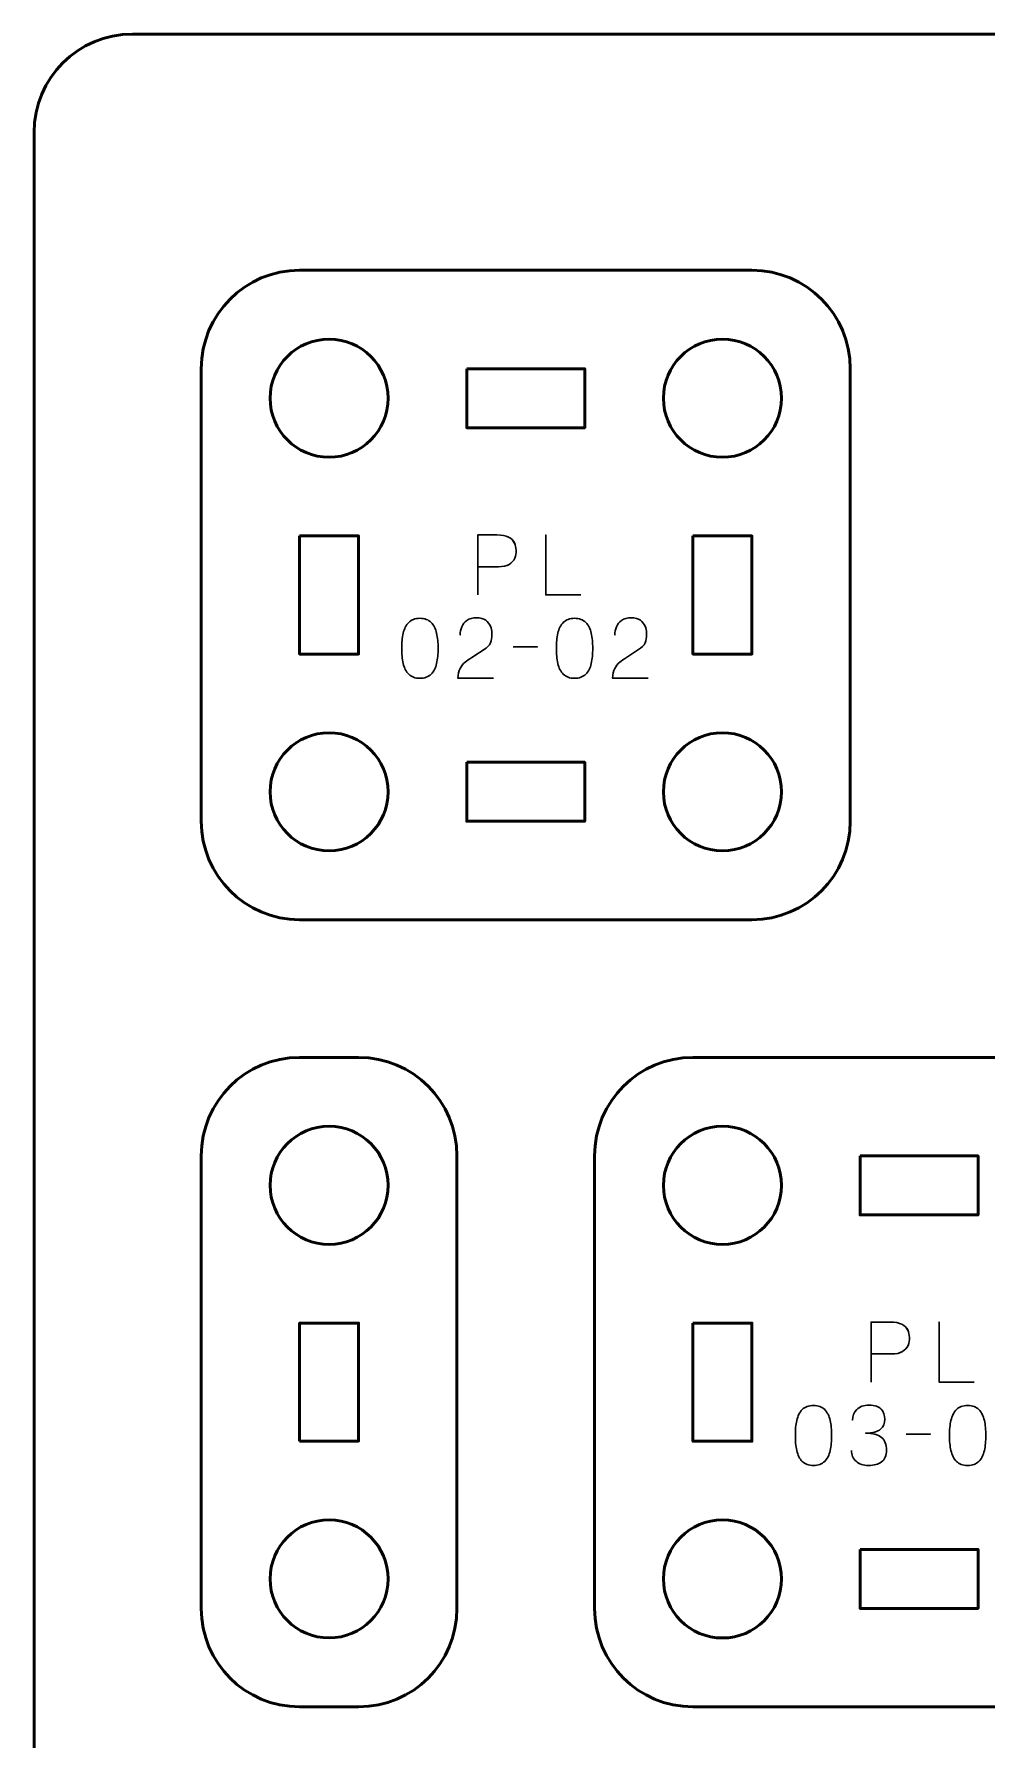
# Model space of a CAD drawing. Header units: centimetres. Extents: x -21 to 0, y -29.7 to 0.
# Drawn here: x -21 to -16.16, y -8.67 to 0 of the extents above; entities that cross this region are included whole.
import ezdxf

# ---------------------------------------------------------------- set-up
doc = ezdxf.new("R2010")
doc.units = ezdxf.units.CM
doc.header["$MEASUREMENT"] = 0
doc.layers.add('Layer 1', color=7, linetype='Continuous')

msp = doc.modelspace()

# ---------------------------------------------------------------- linework, layer by layer
at = {"layer": 'Layer 1', "color": 22, "lineweight": 53}
msp.add_open_spline([(-21.00003, -29.19996), (-21.00003, -29.19996), (-21.00003, -0.49992), (-21.00003, -0.49992), (-21.00003, -0.49992), (-21.00003, -0.22295), (-20.77694, 0.00004), (-20.49994, 0.00004), (-20.49994, 0.00004), (-20.49994, 0.00004), (-0.50008, 0.00004), (-0.50008, 0.00004), (-0.50008, 0.00004), (-0.22294, 0.00004), (0.00002, -0.22295), (0.00002, -0.49992), (0.00002, -0.49992), (0.00002, -0.49992), (0.00002, -29.19996), (0.00002, -29.19996), (0.00002, -29.19996), (0.00002, -29.47696), (-0.22294, -29.70005), (-0.50008, -29.70005), (-0.50008, -29.70005), (-0.50008, -29.70005), (-20.49994, -29.70005), (-20.49994, -29.70005), (-20.49994, -29.70005), (-20.77694, -29.70005), (-21.00003, -29.47696), (-21.00003, -29.19996)], degree=3, knots=[0, 0, 0, 0, 0.125, 0.125, 0.125, 0.125, 0.25, 0.25, 0.25, 0.25, 0.375, 0.375, 0.375, 0.375, 0.5, 0.5, 0.5, 0.5, 0.625, 0.625, 0.625, 0.625, 0.75, 0.75, 0.75, 0.75, 0.875, 0.875, 0.875, 0.875, 1, 1, 1, 1], dxfattribs=at)
at = {"layer": 'Layer 1', "color": 114, "lineweight": 53}
for points in [[(-19.64989, -1.20001), (-19.64989, -1.20001), (-17.34997, -1.20001), (-17.34997, -1.20001), (-17.34997, -1.20001), (-17.07296, -1.20001), (-16.85001, -1.42311), (-16.85001, -1.70011), (-16.85001, -1.70011), (-16.85001, -1.70011), (-16.85001, -4.00003), (-16.85001, -4.00003), (-16.85001, -4.00003), (-16.85001, -4.27704), (-17.07296, -4.49999), (-17.34997, -4.49999), (-17.34997, -4.49999), (-17.34997, -4.49999), (-19.64989, -4.49999), (-19.64989, -4.49999), (-19.64989, -4.49999), (-19.92689, -4.49999), (-20.14999, -4.27704), (-20.14999, -4.00003), (-20.14999, -4.00003), (-20.14999, -4.00003), (-20.14999, -1.70011), (-20.14999, -1.70011), (-20.14999, -1.70011), (-20.14999, -1.42311), (-19.92689, -1.20001), (-19.64989, -1.20001)], [(-20.15001, -7.99989), (-20.15001, -7.99989), (-20.15001, -5.69997), (-20.15001, -5.69997), (-20.15001, -5.69997), (-20.15001, -5.42296), (-19.92692, -5.20001), (-19.64992, -5.20001), (-19.64992, -5.20001), (-19.64992, -5.20001), (-19.34991, -5.20001), (-19.34991, -5.20001), (-19.34991, -5.20001), (-19.07295, -5.20001), (-18.84999, -5.42296), (-18.84999, -5.69997), (-18.84999, -5.69997), (-18.84999, -5.69997), (-18.84999, -7.99989), (-18.84999, -7.99989), (-18.84999, -7.99989), (-18.84999, -8.27689), (-19.07295, -8.49999), (-19.34991, -8.49999), (-19.34991, -8.49999), (-19.34991, -8.49999), (-19.64992, -8.49999), (-19.64992, -8.49999), (-19.64992, -8.49999), (-19.92692, -8.49999), (-20.15001, -8.27689), (-20.15001, -7.99989)], [(-17.64993, -5.20001), (-17.64993, -5.20001), (-13.35007, -5.20001), (-13.35007, -5.20001), (-13.35007, -5.20001), (-13.07294, -5.20001), (-12.84998, -5.42311), (-12.84998, -5.70011), (-12.84998, -5.70011), (-12.84998, -5.70011), (-12.84998, -8.00003), (-12.84998, -8.00003), (-12.84998, -8.00003), (-12.84998, -8.27704), (-13.07294, -8.49999), (-13.35007, -8.49999), (-13.35007, -8.49999), (-13.35007, -8.49999), (-17.64993, -8.49999), (-17.64993, -8.49999), (-17.64993, -8.49999), (-17.92693, -8.49999), (-18.15002, -8.27704), (-18.15002, -8.00003), (-18.15002, -8.00003), (-18.15002, -8.00003), (-18.15002, -5.70011), (-18.15002, -5.70011), (-18.15002, -5.70011), (-18.15002, -5.42311), (-17.92693, -5.20001), (-17.64993, -5.20001)]]:
    msp.add_open_spline(points, degree=3, knots=[0, 0, 0, 0, 0.125, 0.125, 0.125, 0.125, 0.25, 0.25, 0.25, 0.25, 0.375, 0.375, 0.375, 0.375, 0.5, 0.5, 0.5, 0.5, 0.625, 0.625, 0.625, 0.625, 0.75, 0.75, 0.75, 0.75, 0.875, 0.875, 0.875, 0.875, 1, 1, 1, 1], dxfattribs=at)
at = {"layer": 'Layer 1', "lineweight": 53}
for points in [[(-19.19996, -1.85004), (-19.19996, -2.01581), (-19.33419, -2.15004), (-19.49996, -2.15004), (-19.49996, -2.15004), (-19.66562, -2.15004), (-19.79996, -2.01581), (-19.79996, -1.85004), (-19.79996, -1.85004), (-19.79996, -1.68438), (-19.66562, -1.55004), (-19.49996, -1.55004), (-19.49996, -1.55004), (-19.33419, -1.55004), (-19.19996, -1.68438), (-19.19996, -1.85004)], [(-17.19989, -1.85004), (-17.19989, -2.01581), (-17.33427, -2.15004), (-17.4999, -2.15004), (-17.4999, -2.15004), (-17.66567, -2.15004), (-17.7999, -2.01581), (-17.7999, -1.85004), (-17.7999, -1.85004), (-17.7999, -1.68438), (-17.66567, -1.55004), (-17.4999, -1.55004), (-17.4999, -1.55004), (-17.33427, -1.55004), (-17.19989, -1.68438), (-17.19989, -1.85004)], [(-18.79994, -1.70011), (-18.79994, -1.70011), (-18.19995, -1.70011), (-18.19995, -1.70011), (-18.19995, -1.70011), (-18.19995, -1.70011), (-18.19995, -2.00011), (-18.19995, -2.00011), (-18.19995, -2.00011), (-18.19995, -2.00011), (-18.79994, -2.00011), (-18.79994, -2.00011), (-18.79994, -2.00011), (-18.79994, -2.00011), (-18.79994, -1.70011), (-18.79994, -1.70011)], [(-19.64989, -2.55006), (-19.64989, -2.55006), (-19.34989, -2.55006), (-19.34989, -2.55006), (-19.34989, -2.55006), (-19.34989, -2.55006), (-19.34989, -3.15005), (-19.34989, -3.15005), (-19.34989, -3.15005), (-19.34989, -3.15005), (-19.64989, -3.15005), (-19.64989, -3.15005), (-19.64989, -3.15005), (-19.64989, -3.15005), (-19.64989, -2.55006), (-19.64989, -2.55006)], [(-17.64997, -2.55006), (-17.64997, -2.55006), (-17.34997, -2.55006), (-17.34997, -2.55006), (-17.34997, -2.55006), (-17.34997, -2.55006), (-17.34997, -3.15005), (-17.34997, -3.15005), (-17.34997, -3.15005), (-17.34997, -3.15005), (-17.64997, -3.15005), (-17.64997, -3.15005), (-17.64997, -3.15005), (-17.64997, -3.15005), (-17.64997, -2.55006), (-17.64997, -2.55006)], [(-19.19996, -3.8501), (-19.19996, -4.01573), (-19.33419, -4.15011), (-19.49996, -4.15011), (-19.49996, -4.15011), (-19.66562, -4.15011), (-19.79996, -4.01573), (-19.79996, -3.8501), (-19.79996, -3.8501), (-19.79996, -3.68433), (-19.66562, -3.5501), (-19.49996, -3.5501), (-19.49996, -3.5501), (-19.33419, -3.5501), (-19.19996, -3.68433), (-19.19996, -3.8501)], [(-17.19989, -3.8501), (-17.19989, -4.01573), (-17.33427, -4.15011), (-17.4999, -4.15011), (-17.4999, -4.15011), (-17.66567, -4.15011), (-17.7999, -4.01573), (-17.7999, -3.8501), (-17.7999, -3.8501), (-17.7999, -3.68433), (-17.66567, -3.5501), (-17.4999, -3.5501), (-17.4999, -3.5501), (-17.33427, -3.5501), (-17.19989, -3.68433), (-17.19989, -3.8501)], [(-18.79994, -3.70003), (-18.79994, -3.70003), (-18.19995, -3.70003), (-18.19995, -3.70003), (-18.19995, -3.70003), (-18.19995, -3.70003), (-18.19995, -4.00003), (-18.19995, -4.00003), (-18.19995, -4.00003), (-18.19995, -4.00003), (-18.79994, -4.00003), (-18.79994, -4.00003), (-18.79994, -4.00003), (-18.79994, -4.00003), (-18.79994, -3.70003), (-18.79994, -3.70003)], [(-19.49999, -5.54989), (-19.33421, -5.54989), (-19.19998, -5.68427), (-19.19998, -5.8499), (-19.19998, -5.8499), (-19.19998, -6.01567), (-19.33421, -6.1499), (-19.49999, -6.1499), (-19.49999, -6.1499), (-19.66565, -6.1499), (-19.79999, -6.01567), (-19.79999, -5.8499), (-19.79999, -5.8499), (-19.79999, -5.68427), (-19.66565, -5.54989), (-19.49999, -5.54989)], [(-17.19999, -5.85004), (-17.19999, -6.01581), (-17.33422, -6.15004), (-17.5, -6.15004), (-17.5, -6.15004), (-17.66566, -6.15004), (-17.8, -6.01581), (-17.8, -5.85004), (-17.8, -5.85004), (-17.8, -5.68438), (-17.66566, -5.55004), (-17.5, -5.55004), (-17.5, -5.55004), (-17.33422, -5.55004), (-17.19999, -5.68438), (-17.19999, -5.85004)], [(-16.79998, -5.70011), (-16.79998, -5.70011), (-16.19998, -5.70011), (-16.19998, -5.70011), (-16.19998, -5.70011), (-16.19998, -5.70011), (-16.19998, -6.00011), (-16.19998, -6.00011), (-16.19998, -6.00011), (-16.19998, -6.00011), (-16.79998, -6.00011), (-16.79998, -6.00011), (-16.79998, -6.00011), (-16.79998, -6.00011), (-16.79998, -5.70011), (-16.79998, -5.70011)], [(-19.64992, -7.14994), (-19.64992, -7.14994), (-19.64992, -6.54995), (-19.64992, -6.54995), (-19.64992, -6.54995), (-19.64992, -6.54995), (-19.34991, -6.54995), (-19.34991, -6.54995), (-19.34991, -6.54995), (-19.34991, -6.54995), (-19.34991, -7.14994), (-19.34991, -7.14994), (-19.34991, -7.14994), (-19.34991, -7.14994), (-19.64992, -7.14994), (-19.64992, -7.14994)], [(-17.64993, -6.55006), (-17.64993, -6.55006), (-17.34992, -6.55006), (-17.34992, -6.55006), (-17.34992, -6.55006), (-17.34992, -6.55006), (-17.34992, -7.15005), (-17.34992, -7.15005), (-17.34992, -7.15005), (-17.34992, -7.15005), (-17.64993, -7.15005), (-17.64993, -7.15005), (-17.64993, -7.15005), (-17.64993, -7.15005), (-17.64993, -6.55006), (-17.64993, -6.55006)], [(-19.49999, -7.54996), (-19.33421, -7.54996), (-19.19998, -7.68419), (-19.19998, -7.84996), (-19.19998, -7.84996), (-19.19998, -8.01562), (-19.33421, -8.14996), (-19.49999, -8.14996), (-19.49999, -8.14996), (-19.66565, -8.14996), (-19.79999, -8.01562), (-19.79999, -7.84996), (-19.79999, -7.84996), (-19.79999, -7.68419), (-19.66565, -7.54996), (-19.49999, -7.54996)], [(-17.19999, -7.8501), (-17.19999, -8.01573), (-17.33422, -8.15011), (-17.5, -8.15011), (-17.5, -8.15011), (-17.66566, -8.15011), (-17.8, -8.01573), (-17.8, -7.8501), (-17.8, -7.8501), (-17.8, -7.68433), (-17.66566, -7.5501), (-17.5, -7.5501), (-17.5, -7.5501), (-17.33422, -7.5501), (-17.19999, -7.68433), (-17.19999, -7.8501)], [(-16.79998, -7.70003), (-16.79998, -7.70003), (-16.19998, -7.70003), (-16.19998, -7.70003), (-16.19998, -7.70003), (-16.19998, -7.70003), (-16.19998, -8.00003), (-16.19998, -8.00003), (-16.19998, -8.00003), (-16.19998, -8.00003), (-16.79998, -8.00003), (-16.79998, -8.00003), (-16.79998, -8.00003), (-16.79998, -8.00003), (-16.79998, -7.70003), (-16.79998, -7.70003)]]:
    msp.add_open_spline(points, degree=3, knots=[0, 0, 0, 0, 0.25, 0.25, 0.25, 0.25, 0.5, 0.5, 0.5, 0.5, 0.75, 0.75, 0.75, 0.75, 1, 1, 1, 1], dxfattribs=at)
at = {"layer": 'Layer 1', "color": 40, "lineweight": 30}
for points, knots in [([(-18.74452, -2.85005), (-18.74452, -2.85005), (-18.74452, -2.54484), (-18.74452, -2.54484), (-18.74452, -2.54484), (-18.74452, -2.54484), (-18.64723, -2.54484), (-18.64723, -2.54484), (-18.64723, -2.54484), (-18.62161, -2.54512), (-18.60161, -2.54882), (-18.58743, -2.55598), (-18.58743, -2.55598), (-18.57353, -2.56329), (-18.56372, -2.57281), (-18.55808, -2.58466), (-18.55808, -2.58466), (-18.55258, -2.59652), (-18.54954, -2.60932), (-18.54898, -2.62312), (-18.54898, -2.62312), (-18.54831, -2.63716), (-18.55064, -2.65053), (-18.55614, -2.66319), (-18.55614, -2.66319), (-18.56168, -2.67589), (-18.57117, -2.68637), (-18.5844, -2.69448), (-18.5844, -2.69448), (-18.59791, -2.70263), (-18.61611, -2.70676), (-18.63925, -2.70704), (-18.63925, -2.70704), (-18.63925, -2.70704), (-18.74452, -2.70704), (-18.74452, -2.70704), (-18.74452, -2.70704), (-18.74452, -2.70704), (-18.63925, -2.70704), (-18.63925, -2.70704), (-18.63925, -2.70704), (-18.6165, -2.70676), (-18.59847, -2.70263), (-18.58496, -2.69448), (-18.58496, -2.69448), (-18.57159, -2.68637), (-18.56206, -2.67589), (-18.55642, -2.66319), (-18.55642, -2.66319), (-18.55092, -2.65053), (-18.54845, -2.63716), (-18.54898, -2.62312), (-18.54898, -2.62312), (-18.54954, -2.60932), (-18.55258, -2.59652), (-18.55822, -2.58466), (-18.55822, -2.58466), (-18.56401, -2.57281), (-18.57392, -2.56329), (-18.58785, -2.55598), (-18.58785, -2.55598), (-18.60203, -2.54882), (-18.6219, -2.54512), (-18.64723, -2.54484), (-18.64723, -2.54484), (-18.64723, -2.54484), (-18.74452, -2.54484), (-18.74452, -2.54484), (-18.74452, -2.54484), (-18.74452, -2.54484), (-18.74452, -2.85005), (-18.74452, -2.85005)], [0, 0, 0, 0, 0.0555556, 0.0555556, 0.0555556, 0.0555556, 0.1111111, 0.1111111, 0.1111111, 0.1111111, 0.1666667, 0.1666667, 0.1666667, 0.1666667, 0.2222222, 0.2222222, 0.2222222, 0.2222222, 0.2777778, 0.2777778, 0.2777778, 0.2777778, 0.3333333, 0.3333333, 0.3333333, 0.3333333, 0.3888889, 0.3888889, 0.3888889, 0.3888889, 0.4444444, 0.4444444, 0.4444444, 0.4444444, 0.5, 0.5, 0.5, 0.5, 0.5555556, 0.5555556, 0.5555556, 0.5555556, 0.6111111, 0.6111111, 0.6111111, 0.6111111, 0.6666667, 0.6666667, 0.6666667, 0.6666667, 0.7222222, 0.7222222, 0.7222222, 0.7222222, 0.7777778, 0.7777778, 0.7777778, 0.7777778, 0.8333333, 0.8333333, 0.8333333, 0.8333333, 0.8888889, 0.8888889, 0.8888889, 0.8888889, 0.9444444, 0.9444444, 0.9444444, 0.9444444, 1, 1, 1, 1]), ([(-18.21992, -2.85005), (-18.21992, -2.85005), (-18.3981, -2.85005), (-18.3981, -2.85005), (-18.3981, -2.85005), (-18.3981, -2.85005), (-18.3981, -2.54484), (-18.3981, -2.54484), (-18.3981, -2.54484), (-18.3981, -2.54484), (-18.3981, -2.85005), (-18.3981, -2.85005), (-18.3981, -2.85005), (-18.3981, -2.85005), (-18.21992, -2.85005), (-18.21992, -2.85005)], [0, 0, 0, 0, 0.25, 0.25, 0.25, 0.25, 0.5, 0.5, 0.5, 0.5, 0.75, 0.75, 0.75, 0.75, 1, 1, 1, 1]), ([(-19.03832, -3.27338), (-19.0138, -3.27314), (-18.99478, -3.26622), (-18.98127, -3.25271), (-18.98127, -3.25271), (-18.9679, -3.23923), (-18.95855, -3.22103), (-18.9533, -3.19803), (-18.9533, -3.19803), (-18.94822, -3.17513), (-18.94571, -3.14952), (-18.94599, -3.12098), (-18.94599, -3.12098), (-18.94571, -3.09287), (-18.94822, -3.06725), (-18.9533, -3.04422), (-18.9533, -3.04422), (-18.95855, -3.0215), (-18.9679, -3.0033), (-18.98127, -2.9895), (-18.98127, -2.9895), (-18.99478, -2.97603), (-19.0138, -2.96897), (-19.03832, -2.96858), (-19.03832, -2.96858), (-19.06301, -2.96897), (-19.08202, -2.97603), (-19.09539, -2.9895), (-19.09539, -2.9895), (-19.10887, -3.0033), (-19.11811, -3.0215), (-19.12323, -3.04422), (-19.12323, -3.04422), (-19.12845, -3.06725), (-19.13092, -3.09287), (-19.13053, -3.12098), (-19.13053, -3.12098), (-19.13092, -3.14952), (-19.12845, -3.17513), (-19.12323, -3.19803), (-19.12323, -3.19803), (-19.11811, -3.22103), (-19.10887, -3.23923), (-19.09539, -3.25271), (-19.09539, -3.25271), (-19.08202, -3.26622), (-19.06301, -3.27314), (-19.03832, -3.27338)], [0, 0, 0, 0, 0.0833333, 0.0833333, 0.0833333, 0.0833333, 0.1666667, 0.1666667, 0.1666667, 0.1666667, 0.25, 0.25, 0.25, 0.25, 0.3333333, 0.3333333, 0.3333333, 0.3333333, 0.4166667, 0.4166667, 0.4166667, 0.4166667, 0.5, 0.5, 0.5, 0.5, 0.5833333, 0.5833333, 0.5833333, 0.5833333, 0.6666667, 0.6666667, 0.6666667, 0.6666667, 0.75, 0.75, 0.75, 0.75, 0.8333333, 0.8333333, 0.8333333, 0.8333333, 0.9166667, 0.9166667, 0.9166667, 0.9166667, 1, 1, 1, 1]), ([(-19.03832, -3.27338), (-19.0138, -3.27314), (-18.99478, -3.26622), (-18.98127, -3.25271), (-18.98127, -3.25271), (-18.9679, -3.23923), (-18.95855, -3.22103), (-18.9533, -3.19803), (-18.9533, -3.19803), (-18.94822, -3.17513), (-18.94571, -3.14952), (-18.94599, -3.12098), (-18.94599, -3.12098), (-18.94571, -3.09287), (-18.94822, -3.06725), (-18.9533, -3.04422), (-18.9533, -3.04422), (-18.95855, -3.0215), (-18.9679, -3.0033), (-18.98127, -2.9895), (-18.98127, -2.9895), (-18.99478, -2.97603), (-19.0138, -2.96897), (-19.03832, -2.96858), (-19.03832, -2.96858), (-19.06301, -2.96897), (-19.08202, -2.97603), (-19.09539, -2.9895), (-19.09539, -2.9895), (-19.10887, -3.0033), (-19.11811, -3.0215), (-19.12323, -3.04422), (-19.12323, -3.04422), (-19.12845, -3.06725), (-19.13092, -3.09287), (-19.13053, -3.12098), (-19.13053, -3.12098), (-19.13092, -3.14952), (-19.12845, -3.17513), (-19.12323, -3.19803), (-19.12323, -3.19803), (-19.11811, -3.22103), (-19.10887, -3.23923), (-19.09539, -3.25271), (-19.09539, -3.25271), (-19.08202, -3.26622), (-19.06301, -3.27314), (-19.03832, -3.27338)], [0, 0, 0, 0, 0.0833333, 0.0833333, 0.0833333, 0.0833333, 0.1666667, 0.1666667, 0.1666667, 0.1666667, 0.25, 0.25, 0.25, 0.25, 0.3333333, 0.3333333, 0.3333333, 0.3333333, 0.4166667, 0.4166667, 0.4166667, 0.4166667, 0.5, 0.5, 0.5, 0.5, 0.5833333, 0.5833333, 0.5833333, 0.5833333, 0.6666667, 0.6666667, 0.6666667, 0.6666667, 0.75, 0.75, 0.75, 0.75, 0.8333333, 0.8333333, 0.8333333, 0.8333333, 0.9166667, 0.9166667, 0.9166667, 0.9166667, 1, 1, 1, 1]), ([(-18.66363, -3.27338), (-18.66363, -3.27338), (-18.84528, -3.27338), (-18.84528, -3.27338), (-18.84528, -3.27338), (-18.84471, -3.25313), (-18.84101, -3.23673), (-18.83423, -3.22392), (-18.83423, -3.22392), (-18.82764, -3.21126), (-18.8191, -3.20064), (-18.80862, -3.1921), (-18.80862, -3.1921), (-18.79828, -3.18381), (-18.78696, -3.1757), (-18.77458, -3.16797), (-18.77458, -3.16797), (-18.77458, -3.16797), (-18.70222, -3.11975), (-18.70222, -3.11975), (-18.70222, -3.11975), (-18.6879, -3.10927), (-18.67922, -3.09699), (-18.67619, -3.08324), (-18.67619, -3.08324), (-18.6733, -3.06944), (-18.67206, -3.0554), (-18.67259, -3.0409), (-18.67259, -3.0409), (-18.67245, -3.03113), (-18.67481, -3.02037), (-18.6795, -3.00866), (-18.6795, -3.00866), (-18.6843, -2.99723), (-18.69231, -2.98732), (-18.7036, -2.97878), (-18.7036, -2.97878), (-18.71503, -2.97049), (-18.73062, -2.96608), (-18.75045, -2.96569), (-18.75045, -2.96569), (-18.77059, -2.96608), (-18.78682, -2.97049), (-18.79896, -2.97892), (-18.79896, -2.97892), (-18.81123, -2.98746), (-18.82005, -2.99832), (-18.82541, -3.01145), (-18.82541, -3.01145), (-18.83092, -3.02478), (-18.83356, -3.03857), (-18.83342, -3.05276), (-18.83342, -3.05276), (-18.83356, -3.03857), (-18.83092, -3.02478), (-18.82541, -3.01145), (-18.82541, -3.01145), (-18.82005, -2.99832), (-18.81123, -2.98746), (-18.79896, -2.97892), (-18.79896, -2.97892), (-18.78682, -2.97049), (-18.77059, -2.96608), (-18.75045, -2.96569), (-18.75045, -2.96569), (-18.73062, -2.96608), (-18.71503, -2.97049), (-18.7036, -2.97878), (-18.7036, -2.97878), (-18.69231, -2.98732), (-18.6843, -2.99723), (-18.6795, -3.00866), (-18.6795, -3.00866), (-18.67481, -3.02037), (-18.67245, -3.03113), (-18.67259, -3.0409), (-18.67259, -3.0409), (-18.67206, -3.0554), (-18.6733, -3.06944), (-18.67619, -3.08324), (-18.67619, -3.08324), (-18.67922, -3.09699), (-18.6879, -3.10927), (-18.70222, -3.11975), (-18.70222, -3.11975), (-18.70222, -3.11975), (-18.77458, -3.16797), (-18.77458, -3.16797), (-18.77458, -3.16797), (-18.78696, -3.1757), (-18.79828, -3.18381), (-18.80862, -3.1921), (-18.80862, -3.1921), (-18.8191, -3.20064), (-18.82764, -3.21126), (-18.83423, -3.22392), (-18.83423, -3.22392), (-18.84101, -3.23673), (-18.84471, -3.25313), (-18.84528, -3.27338), (-18.84528, -3.27338), (-18.84528, -3.27338), (-18.66363, -3.27338), (-18.66363, -3.27338)], [0, 0, 0, 0, 0.0384615, 0.0384615, 0.0384615, 0.0384615, 0.0769231, 0.0769231, 0.0769231, 0.0769231, 0.1153846, 0.1153846, 0.1153846, 0.1153846, 0.1538462, 0.1538462, 0.1538462, 0.1538462, 0.1923077, 0.1923077, 0.1923077, 0.1923077, 0.2307692, 0.2307692, 0.2307692, 0.2307692, 0.2692308, 0.2692308, 0.2692308, 0.2692308, 0.3076923, 0.3076923, 0.3076923, 0.3076923, 0.3461538, 0.3461538, 0.3461538, 0.3461538, 0.3846154, 0.3846154, 0.3846154, 0.3846154, 0.4230769, 0.4230769, 0.4230769, 0.4230769, 0.4615385, 0.4615385, 0.4615385, 0.4615385, 0.5, 0.5, 0.5, 0.5, 0.5384615, 0.5384615, 0.5384615, 0.5384615, 0.5769231, 0.5769231, 0.5769231, 0.5769231, 0.6153846, 0.6153846, 0.6153846, 0.6153846, 0.6538462, 0.6538462, 0.6538462, 0.6538462, 0.6923077, 0.6923077, 0.6923077, 0.6923077, 0.7307692, 0.7307692, 0.7307692, 0.7307692, 0.7692308, 0.7692308, 0.7692308, 0.7692308, 0.8076923, 0.8076923, 0.8076923, 0.8076923, 0.8461538, 0.8461538, 0.8461538, 0.8461538, 0.8846154, 0.8846154, 0.8846154, 0.8846154, 0.9230769, 0.9230769, 0.9230769, 0.9230769, 0.9615385, 0.9615385, 0.9615385, 0.9615385, 1, 1, 1, 1]), ([(-18.25202, -3.27338), (-18.2275, -3.27314), (-18.20849, -3.26622), (-18.19497, -3.25271), (-18.19497, -3.25271), (-18.1816, -3.23923), (-18.17226, -3.22103), (-18.167, -3.19803), (-18.167, -3.19803), (-18.16192, -3.17513), (-18.15941, -3.14952), (-18.1597, -3.12098), (-18.1597, -3.12098), (-18.15941, -3.09287), (-18.16192, -3.06725), (-18.167, -3.04422), (-18.167, -3.04422), (-18.17226, -3.0215), (-18.1816, -3.0033), (-18.19497, -2.9895), (-18.19497, -2.9895), (-18.20849, -2.97603), (-18.2275, -2.96897), (-18.25202, -2.96858), (-18.25202, -2.96858), (-18.27671, -2.96897), (-18.29573, -2.97603), (-18.3091, -2.9895), (-18.3091, -2.9895), (-18.32257, -3.0033), (-18.33182, -3.0215), (-18.33693, -3.04422), (-18.33693, -3.04422), (-18.34215, -3.06725), (-18.34462, -3.09287), (-18.34423, -3.12098), (-18.34423, -3.12098), (-18.34462, -3.14952), (-18.34215, -3.17513), (-18.33693, -3.19803), (-18.33693, -3.19803), (-18.33182, -3.22103), (-18.32257, -3.23923), (-18.3091, -3.25271), (-18.3091, -3.25271), (-18.29573, -3.26622), (-18.27671, -3.27314), (-18.25202, -3.27338)], [0, 0, 0, 0, 0.0833333, 0.0833333, 0.0833333, 0.0833333, 0.1666667, 0.1666667, 0.1666667, 0.1666667, 0.25, 0.25, 0.25, 0.25, 0.3333333, 0.3333333, 0.3333333, 0.3333333, 0.4166667, 0.4166667, 0.4166667, 0.4166667, 0.5, 0.5, 0.5, 0.5, 0.5833333, 0.5833333, 0.5833333, 0.5833333, 0.6666667, 0.6666667, 0.6666667, 0.6666667, 0.75, 0.75, 0.75, 0.75, 0.8333333, 0.8333333, 0.8333333, 0.8333333, 0.9166667, 0.9166667, 0.9166667, 0.9166667, 1, 1, 1, 1]), ([(-18.25202, -3.27338), (-18.2275, -3.27314), (-18.20849, -3.26622), (-18.19497, -3.25271), (-18.19497, -3.25271), (-18.1816, -3.23923), (-18.17226, -3.22103), (-18.167, -3.19803), (-18.167, -3.19803), (-18.16192, -3.17513), (-18.15941, -3.14952), (-18.1597, -3.12098), (-18.1597, -3.12098), (-18.15941, -3.09287), (-18.16192, -3.06725), (-18.167, -3.04422), (-18.167, -3.04422), (-18.17226, -3.0215), (-18.1816, -3.0033), (-18.19497, -2.9895), (-18.19497, -2.9895), (-18.20849, -2.97603), (-18.2275, -2.96897), (-18.25202, -2.96858), (-18.25202, -2.96858), (-18.27671, -2.96897), (-18.29573, -2.97603), (-18.3091, -2.9895), (-18.3091, -2.9895), (-18.32257, -3.0033), (-18.33182, -3.0215), (-18.33693, -3.04422), (-18.33693, -3.04422), (-18.34215, -3.06725), (-18.34462, -3.09287), (-18.34423, -3.12098), (-18.34423, -3.12098), (-18.34462, -3.14952), (-18.34215, -3.17513), (-18.33693, -3.19803), (-18.33693, -3.19803), (-18.33182, -3.22103), (-18.32257, -3.23923), (-18.3091, -3.25271), (-18.3091, -3.25271), (-18.29573, -3.26622), (-18.27671, -3.27314), (-18.25202, -3.27338)], [0, 0, 0, 0, 0.0833333, 0.0833333, 0.0833333, 0.0833333, 0.1666667, 0.1666667, 0.1666667, 0.1666667, 0.25, 0.25, 0.25, 0.25, 0.3333333, 0.3333333, 0.3333333, 0.3333333, 0.4166667, 0.4166667, 0.4166667, 0.4166667, 0.5, 0.5, 0.5, 0.5, 0.5833333, 0.5833333, 0.5833333, 0.5833333, 0.6666667, 0.6666667, 0.6666667, 0.6666667, 0.75, 0.75, 0.75, 0.75, 0.8333333, 0.8333333, 0.8333333, 0.8333333, 0.9166667, 0.9166667, 0.9166667, 0.9166667, 1, 1, 1, 1]), ([(-17.87733, -3.27338), (-17.87733, -3.27338), (-18.05898, -3.27338), (-18.05898, -3.27338), (-18.05898, -3.27338), (-18.05841, -3.25313), (-18.05471, -3.23673), (-18.04794, -3.22392), (-18.04794, -3.22392), (-18.04134, -3.21126), (-18.03277, -3.20064), (-18.02233, -3.1921), (-18.02233, -3.1921), (-18.01199, -3.18381), (-18.00066, -3.1757), (-17.98828, -3.16797), (-17.98828, -3.16797), (-17.98828, -3.16797), (-17.91593, -3.11975), (-17.91593, -3.11975), (-17.91593, -3.11975), (-17.9016, -3.10927), (-17.89293, -3.09699), (-17.88989, -3.08324), (-17.88989, -3.08324), (-17.887, -3.06944), (-17.88576, -3.0554), (-17.88629, -3.0409), (-17.88629, -3.0409), (-17.88615, -3.03113), (-17.88852, -3.02037), (-17.89317, -3.00866), (-17.89317, -3.00866), (-17.89801, -2.99723), (-17.90601, -2.98732), (-17.9173, -2.97878), (-17.9173, -2.97878), (-17.92873, -2.97049), (-17.94433, -2.96608), (-17.96415, -2.96569), (-17.96415, -2.96569), (-17.98426, -2.96608), (-18.00052, -2.97049), (-18.01266, -2.97892), (-18.01266, -2.97892), (-18.02494, -2.98746), (-18.03375, -2.99832), (-18.03912, -3.01145), (-18.03912, -3.01145), (-18.04462, -3.02478), (-18.04727, -3.03857), (-18.04713, -3.05276), (-18.04713, -3.05276), (-18.04727, -3.03857), (-18.04462, -3.02478), (-18.03912, -3.01145), (-18.03912, -3.01145), (-18.03375, -2.99832), (-18.02494, -2.98746), (-18.01266, -2.97892), (-18.01266, -2.97892), (-18.00052, -2.97049), (-17.98426, -2.96608), (-17.96415, -2.96569), (-17.96415, -2.96569), (-17.94433, -2.96608), (-17.92873, -2.97049), (-17.9173, -2.97878), (-17.9173, -2.97878), (-17.90601, -2.98732), (-17.89801, -2.99723), (-17.89317, -3.00866), (-17.89317, -3.00866), (-17.88852, -3.02037), (-17.88615, -3.03113), (-17.88629, -3.0409), (-17.88629, -3.0409), (-17.88576, -3.0554), (-17.887, -3.06944), (-17.88989, -3.08324), (-17.88989, -3.08324), (-17.89293, -3.09699), (-17.9016, -3.10927), (-17.91593, -3.11975), (-17.91593, -3.11975), (-17.91593, -3.11975), (-17.98828, -3.16797), (-17.98828, -3.16797), (-17.98828, -3.16797), (-18.00066, -3.1757), (-18.01199, -3.18381), (-18.02233, -3.1921), (-18.02233, -3.1921), (-18.03277, -3.20064), (-18.04134, -3.21126), (-18.04794, -3.22392), (-18.04794, -3.22392), (-18.05471, -3.23673), (-18.05841, -3.25313), (-18.05898, -3.27338), (-18.05898, -3.27338), (-18.05898, -3.27338), (-17.87733, -3.27338), (-17.87733, -3.27338)], [0, 0, 0, 0, 0.0384615, 0.0384615, 0.0384615, 0.0384615, 0.0769231, 0.0769231, 0.0769231, 0.0769231, 0.1153846, 0.1153846, 0.1153846, 0.1153846, 0.1538462, 0.1538462, 0.1538462, 0.1538462, 0.1923077, 0.1923077, 0.1923077, 0.1923077, 0.2307692, 0.2307692, 0.2307692, 0.2307692, 0.2692308, 0.2692308, 0.2692308, 0.2692308, 0.3076923, 0.3076923, 0.3076923, 0.3076923, 0.3461538, 0.3461538, 0.3461538, 0.3461538, 0.3846154, 0.3846154, 0.3846154, 0.3846154, 0.4230769, 0.4230769, 0.4230769, 0.4230769, 0.4615385, 0.4615385, 0.4615385, 0.4615385, 0.5, 0.5, 0.5, 0.5, 0.5384615, 0.5384615, 0.5384615, 0.5384615, 0.5769231, 0.5769231, 0.5769231, 0.5769231, 0.6153846, 0.6153846, 0.6153846, 0.6153846, 0.6538462, 0.6538462, 0.6538462, 0.6538462, 0.6923077, 0.6923077, 0.6923077, 0.6923077, 0.7307692, 0.7307692, 0.7307692, 0.7307692, 0.7692308, 0.7692308, 0.7692308, 0.7692308, 0.8076923, 0.8076923, 0.8076923, 0.8076923, 0.8461538, 0.8461538, 0.8461538, 0.8461538, 0.8846154, 0.8846154, 0.8846154, 0.8846154, 0.9230769, 0.9230769, 0.9230769, 0.9230769, 0.9615385, 0.9615385, 0.9615385, 0.9615385, 1, 1, 1, 1]), ([(-18.56415, -3.11382), (-18.56415, -3.11382), (-18.44097, -3.11382), (-18.44097, -3.11382), (-18.44097, -3.11382), (-18.44097, -3.11382), (-18.56415, -3.11382), (-18.56415, -3.11382)], [0, 0, 0, 0, 0.5, 0.5, 0.5, 0.5, 1, 1, 1, 1]), ([(-16.74456, -6.85005), (-16.74456, -6.85005), (-16.74456, -6.54484), (-16.74456, -6.54484), (-16.74456, -6.54484), (-16.74456, -6.54484), (-16.64726, -6.54484), (-16.64726, -6.54484), (-16.64726, -6.54484), (-16.62165, -6.54512), (-16.60165, -6.54882), (-16.58746, -6.55598), (-16.58746, -6.55598), (-16.57357, -6.56329), (-16.56376, -6.57281), (-16.55811, -6.58466), (-16.55811, -6.58466), (-16.55261, -6.59652), (-16.54958, -6.60932), (-16.54901, -6.62312), (-16.54901, -6.62312), (-16.54834, -6.63716), (-16.55067, -6.65053), (-16.55617, -6.66319), (-16.55617, -6.66319), (-16.56171, -6.67589), (-16.5712, -6.68637), (-16.58443, -6.69448), (-16.58443, -6.69448), (-16.59794, -6.70263), (-16.61615, -6.70676), (-16.63929, -6.70704), (-16.63929, -6.70704), (-16.63929, -6.70704), (-16.74456, -6.70704), (-16.74456, -6.70704), (-16.74456, -6.70704), (-16.74456, -6.70704), (-16.63929, -6.70704), (-16.63929, -6.70704), (-16.63929, -6.70704), (-16.61653, -6.70676), (-16.59851, -6.70263), (-16.585, -6.69448), (-16.585, -6.69448), (-16.57162, -6.68637), (-16.5621, -6.67589), (-16.55646, -6.66319), (-16.55646, -6.66319), (-16.55095, -6.65053), (-16.54848, -6.63716), (-16.54901, -6.62312), (-16.54901, -6.62312), (-16.54958, -6.60932), (-16.55261, -6.59652), (-16.55825, -6.58466), (-16.55825, -6.58466), (-16.56404, -6.57281), (-16.57395, -6.56329), (-16.58789, -6.55598), (-16.58789, -6.55598), (-16.60207, -6.54882), (-16.62193, -6.54512), (-16.64726, -6.54484), (-16.64726, -6.54484), (-16.64726, -6.54484), (-16.74456, -6.54484), (-16.74456, -6.54484), (-16.74456, -6.54484), (-16.74456, -6.54484), (-16.74456, -6.85005), (-16.74456, -6.85005)], [0, 0, 0, 0, 0.0555556, 0.0555556, 0.0555556, 0.0555556, 0.1111111, 0.1111111, 0.1111111, 0.1111111, 0.1666667, 0.1666667, 0.1666667, 0.1666667, 0.2222222, 0.2222222, 0.2222222, 0.2222222, 0.2777778, 0.2777778, 0.2777778, 0.2777778, 0.3333333, 0.3333333, 0.3333333, 0.3333333, 0.3888889, 0.3888889, 0.3888889, 0.3888889, 0.4444444, 0.4444444, 0.4444444, 0.4444444, 0.5, 0.5, 0.5, 0.5, 0.5555556, 0.5555556, 0.5555556, 0.5555556, 0.6111111, 0.6111111, 0.6111111, 0.6111111, 0.6666667, 0.6666667, 0.6666667, 0.6666667, 0.7222222, 0.7222222, 0.7222222, 0.7222222, 0.7777778, 0.7777778, 0.7777778, 0.7777778, 0.8333333, 0.8333333, 0.8333333, 0.8333333, 0.8888889, 0.8888889, 0.8888889, 0.8888889, 0.9444444, 0.9444444, 0.9444444, 0.9444444, 1, 1, 1, 1]), ([(-16.21995, -6.85005), (-16.21995, -6.85005), (-16.39814, -6.85005), (-16.39814, -6.85005), (-16.39814, -6.85005), (-16.39814, -6.85005), (-16.39814, -6.54484), (-16.39814, -6.54484), (-16.39814, -6.54484), (-16.39814, -6.54484), (-16.39814, -6.85005), (-16.39814, -6.85005), (-16.39814, -6.85005), (-16.39814, -6.85005), (-16.21995, -6.85005), (-16.21995, -6.85005)], [0, 0, 0, 0, 0.25, 0.25, 0.25, 0.25, 0.5, 0.5, 0.5, 0.5, 0.75, 0.75, 0.75, 0.75, 1, 1, 1, 1]), ([(-17.03712, -7.27338), (-17.0126, -7.27314), (-16.99358, -7.26622), (-16.98007, -7.25271), (-16.98007, -7.25271), (-16.9667, -7.23923), (-16.95735, -7.22103), (-16.9521, -7.19803), (-16.9521, -7.19803), (-16.94702, -7.17513), (-16.94451, -7.14952), (-16.94479, -7.12098), (-16.94479, -7.12098), (-16.94451, -7.09287), (-16.94702, -7.06725), (-16.9521, -7.04422), (-16.9521, -7.04422), (-16.95735, -7.0215), (-16.9667, -7.0033), (-16.98007, -6.9895), (-16.98007, -6.9895), (-16.99358, -6.97603), (-17.0126, -6.96897), (-17.03712, -6.96858), (-17.03712, -6.96858), (-17.06177, -6.96897), (-17.08082, -6.97603), (-17.09416, -6.9895), (-17.09416, -6.9895), (-17.10767, -7.0033), (-17.11691, -7.0215), (-17.12199, -7.04422), (-17.12199, -7.04422), (-17.12725, -7.06725), (-17.12972, -7.09287), (-17.12933, -7.12098), (-17.12933, -7.12098), (-17.12972, -7.14952), (-17.12725, -7.17513), (-17.12199, -7.19803), (-17.12199, -7.19803), (-17.11691, -7.22103), (-17.10767, -7.23923), (-17.09416, -7.25271), (-17.09416, -7.25271), (-17.08082, -7.26622), (-17.06177, -7.27314), (-17.03712, -7.27338)], [0, 0, 0, 0, 0.0833333, 0.0833333, 0.0833333, 0.0833333, 0.1666667, 0.1666667, 0.1666667, 0.1666667, 0.25, 0.25, 0.25, 0.25, 0.3333333, 0.3333333, 0.3333333, 0.3333333, 0.4166667, 0.4166667, 0.4166667, 0.4166667, 0.5, 0.5, 0.5, 0.5, 0.5833333, 0.5833333, 0.5833333, 0.5833333, 0.6666667, 0.6666667, 0.6666667, 0.6666667, 0.75, 0.75, 0.75, 0.75, 0.8333333, 0.8333333, 0.8333333, 0.8333333, 0.9166667, 0.9166667, 0.9166667, 0.9166667, 1, 1, 1, 1]), ([(-17.03712, -7.27338), (-17.0126, -7.27314), (-16.99358, -7.26622), (-16.98007, -7.25271), (-16.98007, -7.25271), (-16.9667, -7.23923), (-16.95735, -7.22103), (-16.9521, -7.19803), (-16.9521, -7.19803), (-16.94702, -7.17513), (-16.94451, -7.14952), (-16.94479, -7.12098), (-16.94479, -7.12098), (-16.94451, -7.09287), (-16.94702, -7.06725), (-16.9521, -7.04422), (-16.9521, -7.04422), (-16.95735, -7.0215), (-16.9667, -7.0033), (-16.98007, -6.9895), (-16.98007, -6.9895), (-16.99358, -6.97603), (-17.0126, -6.96897), (-17.03712, -6.96858), (-17.03712, -6.96858), (-17.06177, -6.96897), (-17.08082, -6.97603), (-17.09416, -6.9895), (-17.09416, -6.9895), (-17.10767, -7.0033), (-17.11691, -7.0215), (-17.12199, -7.04422), (-17.12199, -7.04422), (-17.12725, -7.06725), (-17.12972, -7.09287), (-17.12933, -7.12098), (-17.12933, -7.12098), (-17.12972, -7.14952), (-17.12725, -7.17513), (-17.12199, -7.19803), (-17.12199, -7.19803), (-17.11691, -7.22103), (-17.10767, -7.23923), (-17.09416, -7.25271), (-17.09416, -7.25271), (-17.08082, -7.26622), (-17.06177, -7.27314), (-17.03712, -7.27338)], [0, 0, 0, 0, 0.0833333, 0.0833333, 0.0833333, 0.0833333, 0.1666667, 0.1666667, 0.1666667, 0.1666667, 0.25, 0.25, 0.25, 0.25, 0.3333333, 0.3333333, 0.3333333, 0.3333333, 0.4166667, 0.4166667, 0.4166667, 0.4166667, 0.5, 0.5, 0.5, 0.5, 0.5833333, 0.5833333, 0.5833333, 0.5833333, 0.6666667, 0.6666667, 0.6666667, 0.6666667, 0.75, 0.75, 0.75, 0.75, 0.8333333, 0.8333333, 0.8333333, 0.8333333, 0.9166667, 0.9166667, 0.9166667, 0.9166667, 1, 1, 1, 1]), ([(-16.84408, -7.19676), (-16.84408, -7.2198), (-16.83635, -7.23825), (-16.8209, -7.25204), (-16.8209, -7.25204), (-16.80576, -7.26608), (-16.78439, -7.27314), (-16.75683, -7.27338), (-16.75683, -7.27338), (-16.72953, -7.27352), (-16.70748, -7.26746), (-16.69083, -7.25521), (-16.69083, -7.25521), (-16.67442, -7.2428), (-16.66603, -7.22283), (-16.66546, -7.19514), (-16.66546, -7.19514), (-16.66546, -7.16716), (-16.674, -7.14578), (-16.69125, -7.13118), (-16.69125, -7.13118), (-16.70861, -7.11657), (-16.7356, -7.10927), (-16.77214, -7.10913), (-16.77214, -7.10913), (-16.73616, -7.10899), (-16.7108, -7.10239), (-16.69619, -7.08941), (-16.69619, -7.08941), (-16.68173, -7.07646), (-16.67471, -7.05967), (-16.67513, -7.03886), (-16.67513, -7.03886), (-16.67499, -7.01818), (-16.68092, -7.00111), (-16.69277, -6.98746), (-16.69277, -6.98746), (-16.70487, -6.97409), (-16.72512, -6.96707), (-16.75352, -6.9665), (-16.75352, -6.9665), (-16.7822, -6.96721), (-16.8034, -6.9749), (-16.81733, -6.98964), (-16.81733, -6.98964), (-16.83138, -7.00439), (-16.83829, -7.02217), (-16.83815, -7.04312), (-16.83815, -7.04312), (-16.83829, -7.02217), (-16.83138, -7.00439), (-16.81733, -6.98964), (-16.81733, -6.98964), (-16.8034, -6.9749), (-16.7822, -6.96721), (-16.75352, -6.9665), (-16.75352, -6.9665), (-16.72512, -6.96707), (-16.70487, -6.97409), (-16.69277, -6.98746), (-16.69277, -6.98746), (-16.68092, -7.00111), (-16.67499, -7.01818), (-16.67513, -7.03886), (-16.67513, -7.03886), (-16.67471, -7.05967), (-16.68173, -7.07646), (-16.69619, -7.08941), (-16.69619, -7.08941), (-16.7108, -7.10239), (-16.73616, -7.10899), (-16.77214, -7.10913), (-16.77214, -7.10913), (-16.7356, -7.10927), (-16.70861, -7.11657), (-16.69125, -7.13118), (-16.69125, -7.13118), (-16.674, -7.14578), (-16.66546, -7.16716), (-16.66546, -7.19514), (-16.66546, -7.19514), (-16.66603, -7.22283), (-16.67442, -7.2428), (-16.69083, -7.25521), (-16.69083, -7.25521), (-16.70748, -7.26746), (-16.72953, -7.27352), (-16.75683, -7.27338), (-16.75683, -7.27338), (-16.78439, -7.27314), (-16.80576, -7.26608), (-16.8209, -7.25204), (-16.8209, -7.25204), (-16.83635, -7.23825), (-16.84408, -7.2198), (-16.84408, -7.19676)], [0, 0, 0, 0, 0.0416667, 0.0416667, 0.0416667, 0.0416667, 0.0833333, 0.0833333, 0.0833333, 0.0833333, 0.125, 0.125, 0.125, 0.125, 0.1666667, 0.1666667, 0.1666667, 0.1666667, 0.2083333, 0.2083333, 0.2083333, 0.2083333, 0.25, 0.25, 0.25, 0.25, 0.2916667, 0.2916667, 0.2916667, 0.2916667, 0.3333333, 0.3333333, 0.3333333, 0.3333333, 0.375, 0.375, 0.375, 0.375, 0.4166667, 0.4166667, 0.4166667, 0.4166667, 0.4583333, 0.4583333, 0.4583333, 0.4583333, 0.5, 0.5, 0.5, 0.5, 0.5416667, 0.5416667, 0.5416667, 0.5416667, 0.5833333, 0.5833333, 0.5833333, 0.5833333, 0.625, 0.625, 0.625, 0.625, 0.6666667, 0.6666667, 0.6666667, 0.6666667, 0.7083333, 0.7083333, 0.7083333, 0.7083333, 0.75, 0.75, 0.75, 0.75, 0.7916667, 0.7916667, 0.7916667, 0.7916667, 0.8333333, 0.8333333, 0.8333333, 0.8333333, 0.875, 0.875, 0.875, 0.875, 0.9166667, 0.9166667, 0.9166667, 0.9166667, 0.9583333, 0.9583333, 0.9583333, 0.9583333, 1, 1, 1, 1]), ([(-16.25329, -7.27338), (-16.22877, -7.27314), (-16.20976, -7.26622), (-16.19624, -7.25271), (-16.19624, -7.25271), (-16.18287, -7.23923), (-16.17353, -7.22103), (-16.16827, -7.19803), (-16.16827, -7.19803), (-16.16319, -7.17513), (-16.16068, -7.14952), (-16.16097, -7.12098), (-16.16097, -7.12098), (-16.16068, -7.09287), (-16.16319, -7.06725), (-16.16827, -7.04422), (-16.16827, -7.04422), (-16.17353, -7.0215), (-16.18287, -7.0033), (-16.19624, -6.9895), (-16.19624, -6.9895), (-16.20976, -6.97603), (-16.22877, -6.96897), (-16.25329, -6.96858), (-16.25329, -6.96858), (-16.27798, -6.96897), (-16.297, -6.97603), (-16.31037, -6.9895), (-16.31037, -6.9895), (-16.32384, -7.0033), (-16.33309, -7.0215), (-16.3382, -7.04422), (-16.3382, -7.04422), (-16.34342, -7.06725), (-16.34589, -7.09287), (-16.3455, -7.12098), (-16.3455, -7.12098), (-16.34589, -7.14952), (-16.34342, -7.17513), (-16.3382, -7.19803), (-16.3382, -7.19803), (-16.33309, -7.22103), (-16.32384, -7.23923), (-16.31037, -7.25271), (-16.31037, -7.25271), (-16.297, -7.26622), (-16.27798, -7.27314), (-16.25329, -7.27338)], [0, 0, 0, 0, 0.0833333, 0.0833333, 0.0833333, 0.0833333, 0.1666667, 0.1666667, 0.1666667, 0.1666667, 0.25, 0.25, 0.25, 0.25, 0.3333333, 0.3333333, 0.3333333, 0.3333333, 0.4166667, 0.4166667, 0.4166667, 0.4166667, 0.5, 0.5, 0.5, 0.5, 0.5833333, 0.5833333, 0.5833333, 0.5833333, 0.6666667, 0.6666667, 0.6666667, 0.6666667, 0.75, 0.75, 0.75, 0.75, 0.8333333, 0.8333333, 0.8333333, 0.8333333, 0.9166667, 0.9166667, 0.9166667, 0.9166667, 1, 1, 1, 1]), ([(-16.25329, -7.27338), (-16.22877, -7.27314), (-16.20976, -7.26622), (-16.19624, -7.25271), (-16.19624, -7.25271), (-16.18287, -7.23923), (-16.17353, -7.22103), (-16.16827, -7.19803), (-16.16827, -7.19803), (-16.16319, -7.17513), (-16.16068, -7.14952), (-16.16097, -7.12098), (-16.16097, -7.12098), (-16.16068, -7.09287), (-16.16319, -7.06725), (-16.16827, -7.04422), (-16.16827, -7.04422), (-16.17353, -7.0215), (-16.18287, -7.0033), (-16.19624, -6.9895), (-16.19624, -6.9895), (-16.20976, -6.97603), (-16.22877, -6.96897), (-16.25329, -6.96858), (-16.25329, -6.96858), (-16.27798, -6.96897), (-16.297, -6.97603), (-16.31037, -6.9895), (-16.31037, -6.9895), (-16.32384, -7.0033), (-16.33309, -7.0215), (-16.3382, -7.04422), (-16.3382, -7.04422), (-16.34342, -7.06725), (-16.34589, -7.09287), (-16.3455, -7.12098), (-16.3455, -7.12098), (-16.34589, -7.14952), (-16.34342, -7.17513), (-16.3382, -7.19803), (-16.3382, -7.19803), (-16.33309, -7.22103), (-16.32384, -7.23923), (-16.31037, -7.25271), (-16.31037, -7.25271), (-16.297, -7.26622), (-16.27798, -7.27314), (-16.25329, -7.27338)], [0, 0, 0, 0, 0.0833333, 0.0833333, 0.0833333, 0.0833333, 0.1666667, 0.1666667, 0.1666667, 0.1666667, 0.25, 0.25, 0.25, 0.25, 0.3333333, 0.3333333, 0.3333333, 0.3333333, 0.4166667, 0.4166667, 0.4166667, 0.4166667, 0.5, 0.5, 0.5, 0.5, 0.5833333, 0.5833333, 0.5833333, 0.5833333, 0.6666667, 0.6666667, 0.6666667, 0.6666667, 0.75, 0.75, 0.75, 0.75, 0.8333333, 0.8333333, 0.8333333, 0.8333333, 0.9166667, 0.9166667, 0.9166667, 0.9166667, 1, 1, 1, 1]), ([(-16.56542, -7.11382), (-16.56542, -7.11382), (-16.44224, -7.11382), (-16.44224, -7.11382), (-16.44224, -7.11382), (-16.44224, -7.11382), (-16.56542, -7.11382), (-16.56542, -7.11382)], [0, 0, 0, 0, 0.5, 0.5, 0.5, 0.5, 1, 1, 1, 1])]:
    msp.add_open_spline(points, degree=3, knots=knots, dxfattribs=at)

doc.saveas('drawing.dxf')
